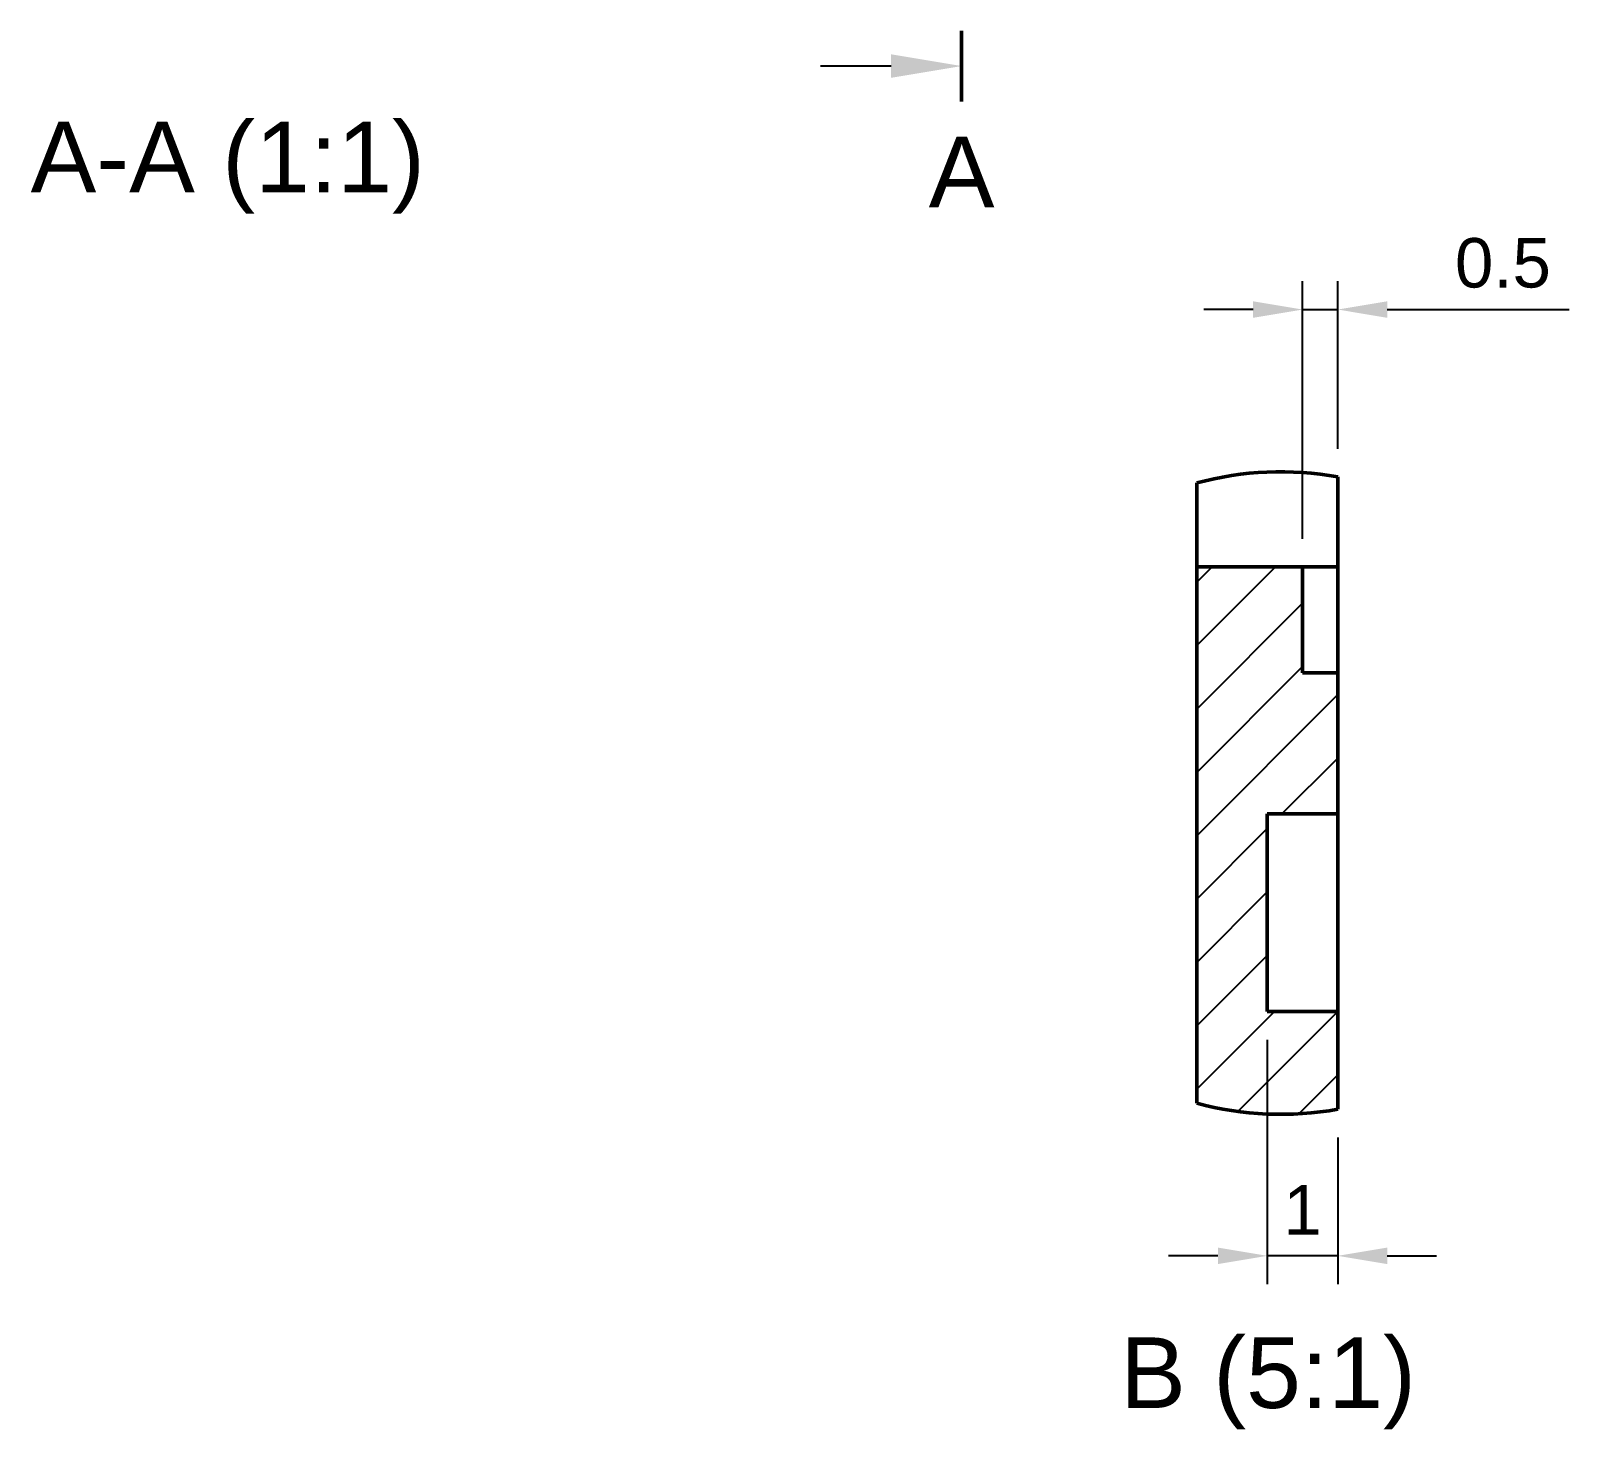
# Model space of a CAD drawing. Header units: millimetres. Extents: x 19 to 419, y 1 to 275.
# Drawn here: x 19.2 to 128.2, y 10.4 to 109.4 of the extents above; entities that cross this region are included whole.
import ezdxf

# ---------------------------------------------------------------- set-up
doc = ezdxf.new("R2010")
doc.units = ezdxf.units.MM
doc.header["$LTSCALE"] = 0.75
for name, color, linetype, lineweight in [('Annotations', 7, 'Continuous', 25), ('Dimensions', 7, 'Continuous', 25), ('Hatching', 7, 'Continuous', 25), ('Visible', 7, 'Continuous', 50)]:
    doc.layers.add(name, color=color, linetype=linetype, lineweight=lineweight)
doc.styles.get("Standard").update_dxf_attribs({"font": 'arial.ttf'})
doc.dimstyles.new('ISO-25', dxfattribs={"dimtxt": 3.5, "dimasz": 3.5, "dimexe": 2, "dimexo": 2, "dimgap": 1.5, "dimtad": 1, "dimdsep": 46, "dimtxsty": 'Standard', "dimcen": 0, "dimclrd": 256, "dimclre": 256, "dimclrt": 256, "dimazin": 2, "dimtp": 0.1, "dimtm": 0.1, "dimtfac": 0.714, "dimtmove": 0, "dimatfit": 3, "dimfxl": 1, "dimarcsym": 0})

# ---------------------------------------------------------------- blocks, each defined once
blk = doc.blocks.new('*D10')
at = {"layer": 'Defpoints', "color": 0, "transparency": 16777216}
for p in [(106.792326, 39.9466), (111.792326, 33.031754), (106.792326, 22.644169)]:
    blk.add_point(p, dxfattribs=at)
at = {"layer": 'Dimensions', "lineweight": -2, "transparency": 16777216}
for p, q in [((106.792326, 37.9466), (106.792326, 20.644169)), ((111.792326, 31.031754), (111.792326, 20.644169)), ((103.292326, 22.644169), (99.792326, 22.644169)), ((111.792326, 22.644169), (106.792326, 22.644169)), ((115.292326, 22.644169), (118.792326, 22.644169))]:
    blk.add_line(p, q, dxfattribs=at)
at = {"layer": 'Dimensions', "transparency": 16777216}
for points in [[(103.292326, 23.227502), (103.292326, 22.060835), (106.792326, 22.644169)], [(115.292326, 23.227502), (115.292326, 22.060835), (111.792326, 22.644169)]]:
    blk.add_solid(points, dxfattribs=at)
at = {"layer": 'Dimensions', "transparency": 16777216, "insert": (109.292326, 25.901331), "char_height": 3.5, "attachment_point": 5}
blk.add_mtext('1', dxfattribs=at)
blk = doc.blocks.new('*D11')
at = {"layer": 'Defpoints', "color": 0, "transparency": 16777216}
for p in [(111.792326, 89.680624), (111.792326, 77.824104), (109.292326, 71.4466)]:
    blk.add_point(p, dxfattribs=at)
at = {"layer": 'Dimensions', "lineweight": -2, "transparency": 16777216}
for p, q in [((109.292326, 73.4466), (109.292326, 91.680624)), ((111.792326, 79.824104), (111.792326, 91.680624)), ((105.792326, 89.680624), (102.292326, 89.680624)), ((109.292326, 89.680624), (111.792326, 89.680624)), ((115.292326, 89.680624), (128.190689, 89.680624))]:
    blk.add_line(p, q, dxfattribs=at)
at = {"layer": 'Dimensions', "transparency": 16777216}
for points in [[(105.792326, 90.263957), (105.792326, 89.09729), (109.292326, 89.680624)], [(115.292326, 90.263957), (115.292326, 89.09729), (111.792326, 89.680624)]]:
    blk.add_solid(points, dxfattribs=at)
at = {"layer": 'Dimensions', "transparency": 16777216, "insert": (123.491507, 92.967629), "char_height": 3.5, "attachment_point": 5}
blk.add_mtext('0.5', dxfattribs=at)

msp = doc.modelspace()

# ---------------------------------------------------------------- hatches: boundary and pattern name
at = {"layer": 'Hatching'}
h = msp.add_hatch(dxfattribs=at)
h.set_pattern_fill('ANSI31', color=256, style=0)
edge = h.paths.add_edge_path(flags=0)
edge.add_ellipse((107.738858, 55.427929), major_axis=(-4.053468, 22.396175), ratio=1, start_angle=154.59565427, end_angle=180)
edge.add_line((111.792326, 33.031754), (111.792326, 39.9466))
edge.add_line((111.792326, 39.9466), (106.792326, 39.9466))
edge.add_line((106.792326, 39.9466), (106.792326, 53.9466))
edge.add_line((106.792326, 53.9466), (111.792326, 53.9466))
edge.add_line((111.792326, 53.9466), (111.792326, 63.9466))
edge.add_line((111.792326, 63.9466), (109.292326, 63.9466))
edge.add_line((109.292326, 63.9466), (109.292326, 71.4466))
edge.add_line((109.292326, 71.4466), (101.792326, 71.4466))
edge.add_line((101.792326, 71.4466), (101.792326, 33.45845))

# ---------------------------------------------------------------- linework, layer by layer
at = {"layer": 'Annotations', "linetype": 'Continuous', "lineweight": 50}
msp.add_line((85.13216, 104.429522), (85.13216, 109.429522), dxfattribs=at)
at = {"layer": 'Annotations'}
msp.add_line((80.13216, 106.929522), (75.13216, 106.929522), dxfattribs=at)
msp.add_solid([(80.13216, 107.762855), (85.13216, 106.929522), (80.13216, 106.096189)], dxfattribs=at)
at = {"layer": 'Visible', "extrusion": (-1, -2e-16, -5.932e-13)}
for p, q in [((111.792326, 77.824104, 762.65625), (111.792326, 76.4466, 762.65625)), ((101.792326, 76.4466, 762.65625), (101.792326, 77.397409, 762.65625)), ((109.292326, 71.4466, 797.65625), (101.792326, 71.4466, 797.65625)), ((101.792326, 71.4466, 797.65625), (101.792326, 33.45845, 797.65625)), ((109.292326, 63.9466, 797.65625), (109.292326, 71.4466, 797.65625)), ((109.292326, 71.4466, 782.65625), (111.792326, 71.4466, 782.65625)), ((111.792326, 63.9466, 797.65625), (109.292326, 63.9466, 797.65625)), ((111.792326, 53.9466, 797.65625), (111.792326, 63.9466, 797.65625)), ((106.792326, 39.9466, 797.65625), (106.792326, 53.9466, 797.65625)), ((106.792326, 53.9466, 797.65625), (111.792326, 53.9466, 797.65625)), ((111.792326, 48.9466, 98.875), (111.792326, 44.9466, 98.875)), ((111.792326, 39.9466, 797.65625), (106.792326, 39.9466, 797.65625)), ((111.792326, 33.031754, 797.65625), (111.792326, 39.9466, 797.65625))]:
    msp.add_line(p, q, dxfattribs=at)
at = {"layer": 'Visible', "extrusion": (5.932e-13, -2e-16, -1)}
msp.add_arc((-107.738858, 55.427929, -762.65625), 22.760037, 74.854522, 100.258868, dxfattribs=at)
at = {"layer": 'Visible', "extrusion": (-1, -2e-16, -5.932e-13)}
for centre, radius, start, end in [((-76.4466, 767.65625, -101.792326), 5, 270, 0), ((-76.4466, 767.65625, -111.792326), 5, 270, 0), ((-71.4466, 790.15625, -111.792326), 7.5, 270, 0), ((-48.9466, 103.875, -111.792326), 5, 180, 270), ((-44.9466, 103.875, -111.792326), 5, 270, 0)]:
    msp.add_arc(centre, radius, start, end, dxfattribs=at)
at = {"layer": 'Visible', "extrusion": (-9.7e-15, 2.55e-14, -1)}
msp.add_arc((-107.738858, 55.427929, -797.65625), 22.760037, 259.741132, 285.145478, dxfattribs=at)

# ---------------------------------------------------------------- texts
at = {"layer": 'Annotations', "char_height": 5, "attachment_point": 8}
for s, insert, width in [('A-A (1:1)', (33.129892, 96.476444), 30.21487), ('B (5:1)', (106.848287, 10.361173), 22.697817)]:
    msp.add_mtext(s, dxfattribs=dict(at, insert=insert, width=width))
at = {"layer": 'Annotations', "insert": (85.13216, 99.429522), "char_height": 5, "attachment_point": 5}
msp.add_mtext('A', dxfattribs=at)

# ---------------------------------------------------------------- dimensions: what is measured, and where the dimension line sits
at = {"layer": 'Dimensions'}
dim = msp.add_linear_dim(base=(111.792326, 89.680624), p1=(109.292326, 71.4466), p2=(111.792326, 77.824104), dimstyle='ISO-25', override={"dimlfac": 0.2, "dimclrd": 256, "dimclre": 256}, dxfattribs=at)
dim.commit()
dim.dimension.update_dxf_attribs({"geometry": '*D11', "text_midpoint": (123.491507, 92.967629)})
dim = msp.add_linear_dim(base=(106.792326, 22.644169), p1=(111.792326, 33.031754), p2=(106.792326, 39.9466), angle=180, dimstyle='ISO-25', override={"dimlfac": 0.2}, dxfattribs=at)
dim.commit()
dim.dimension.update_dxf_attribs({"geometry": '*D10', "text_midpoint": (109.292326, 22.644169), "dimtype": 160})

doc.saveas('drawing.dxf')
